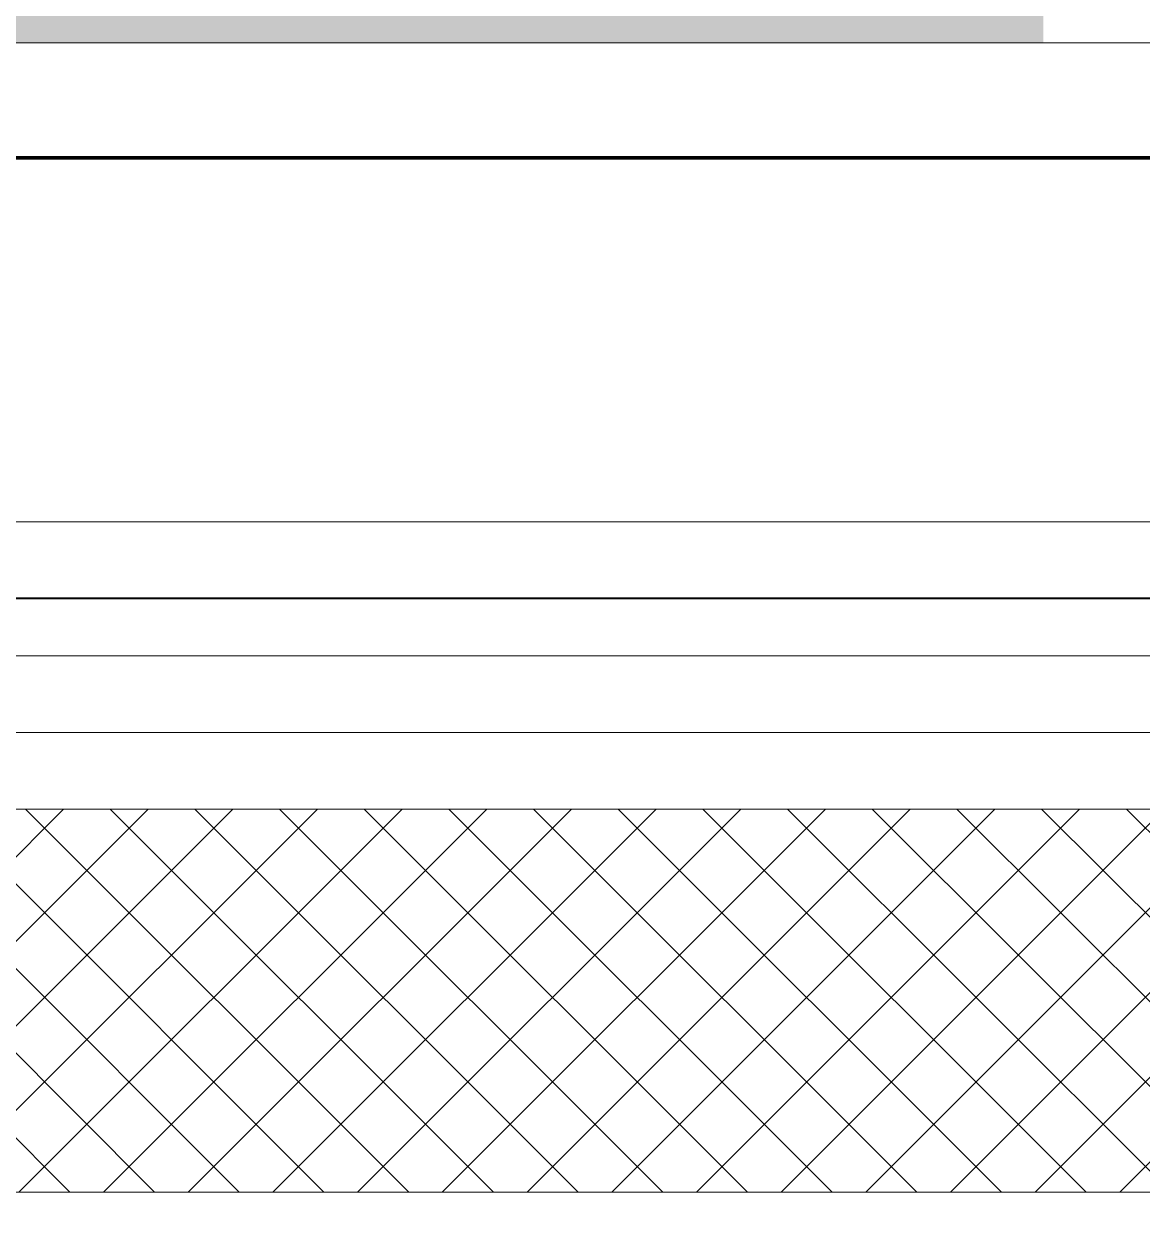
# Model space of a CAD drawing. Extents: x -1439 to 23780, y -1362 to 4476.
# Drawn here: x 14101.3 to 14159.7, y 2804 to 2866 of the extents above; entities that cross this region are included whole.
import ezdxf

# ---------------------------------------------------------------- set-up
doc = ezdxf.new("R2010")
doc.units = 0
doc.header["$MEASUREMENT"] = 0
doc.layers.get('0').update_dxf_attribs({"color": 9, "lineweight": 9})
for name, color, linetype, lineweight in [('Audi$0$00', 8, 'Continuous', 9), ('Audi$0$06C', 8, 'Continuous', 9), ('Audi$0$06D', 8, 'Continuous', 9), ('Audi$0$09W', 8, 'Continuous', 9), ('Audi$0$10', 8, 'Continuous', 9), ('Audi$0$33', 8, 'Audi$0$BATTING', 9)]:
    doc.layers.add(name, color=color, linetype=linetype, lineweight=lineweight)
doc.linetypes.add('Audi$0$BATTING', pattern='A,0.0001,-0.1,[134,ltypeshp.shx,S=0.1,R=0,X=-0.1,Y=0],-0.2,[134,ltypeshp.shx,S=0.1,R=180,X=0.1,Y=0],-0.1', length=0.4001)

# ---------------------------------------------------------------- blocks, each defined once
blk = doc.blocks.new('Audi$0$p-2. kat planı')
at = {"layer": 'Audi$0$09W'}
h = blk.add_hatch(dxfattribs=at)
h.set_pattern_fill('ANSI37', color=256, scale=25, style=0)
h.paths.add_polyline_path([(14050, 2825), (14472.5, 2825), (14472.5, 2805), (14050, 2805)])
at = {"layer": 'Audi$0$00'}
blk.add_lwpolyline([(14050, 2825), (14050, 2825), (14050, 2825), (14472.5, 2825), (14472.5, 2805), (14050, 2805)], close=True, dxfattribs=at)
at = {"layer": 'Audi$0$06C'}
blk.add_lwpolyline([(13012.5, 1124.327), (13012.5, 1124.327), (13012.5, 2865), (16712.5, 2865), (16712.493, 2206.394)], dxfattribs=at)
blk.add_lwpolyline([(13012.5, 1124.327), (13012.5, 1124.327), (13012.5, 2865), (16712.5, 2865), (16712.493, 2206.394)], dxfattribs=at)
at = {"layer": 'Audi$0$06D'}
for points in [[(14048.834, 2840), (14675, 2840)], [(14675, 2825), (14675, 2833), (14050, 2833), (14050, 2825)]]:
    blk.add_lwpolyline(points, dxfattribs=at)
at = {"layer": 'Audi$0$10'}
for points, const_width in [([(13018.5, 1124.327), (13018.5, 2859), (16706.5, 2859), (16706.5, 2206.394)], 0.2), ([(13018.5, 1124.327), (13018.5, 2859), (16706.5, 2859), (16706.5, 2206.394)], 0.2), ([(14043.188, 2836), (14681.812, 2836)], 0.1)]:
    blk.add_lwpolyline(points, dxfattribs=dict(at, const_width=const_width))
at = {"layer": 'Audi$0$33', "ltscale": 0.4}
blk.add_lwpolyline([(14050, 2829), (14675, 2829)], dxfattribs=at)

msp = doc.modelspace()

# ---------------------------------------------------------------- hatches: boundary and pattern name
h = msp.add_hatch(color=253)
h.dxf.hatch_style = 1
h.paths.add_polyline_path([(13077.5, 2865), (13010.5, 2865), (13010.5, 3927), (14154.5, 3927), (14154.5, 2865), (14087.5, 2865), (14087.5, 3860), (13077.5, 3860)])

# ---------------------------------------------------------------- block references
msp.add_blockref('Audi$0$p-2. kat planı', (0, 0))

doc.saveas('drawing.dxf')
